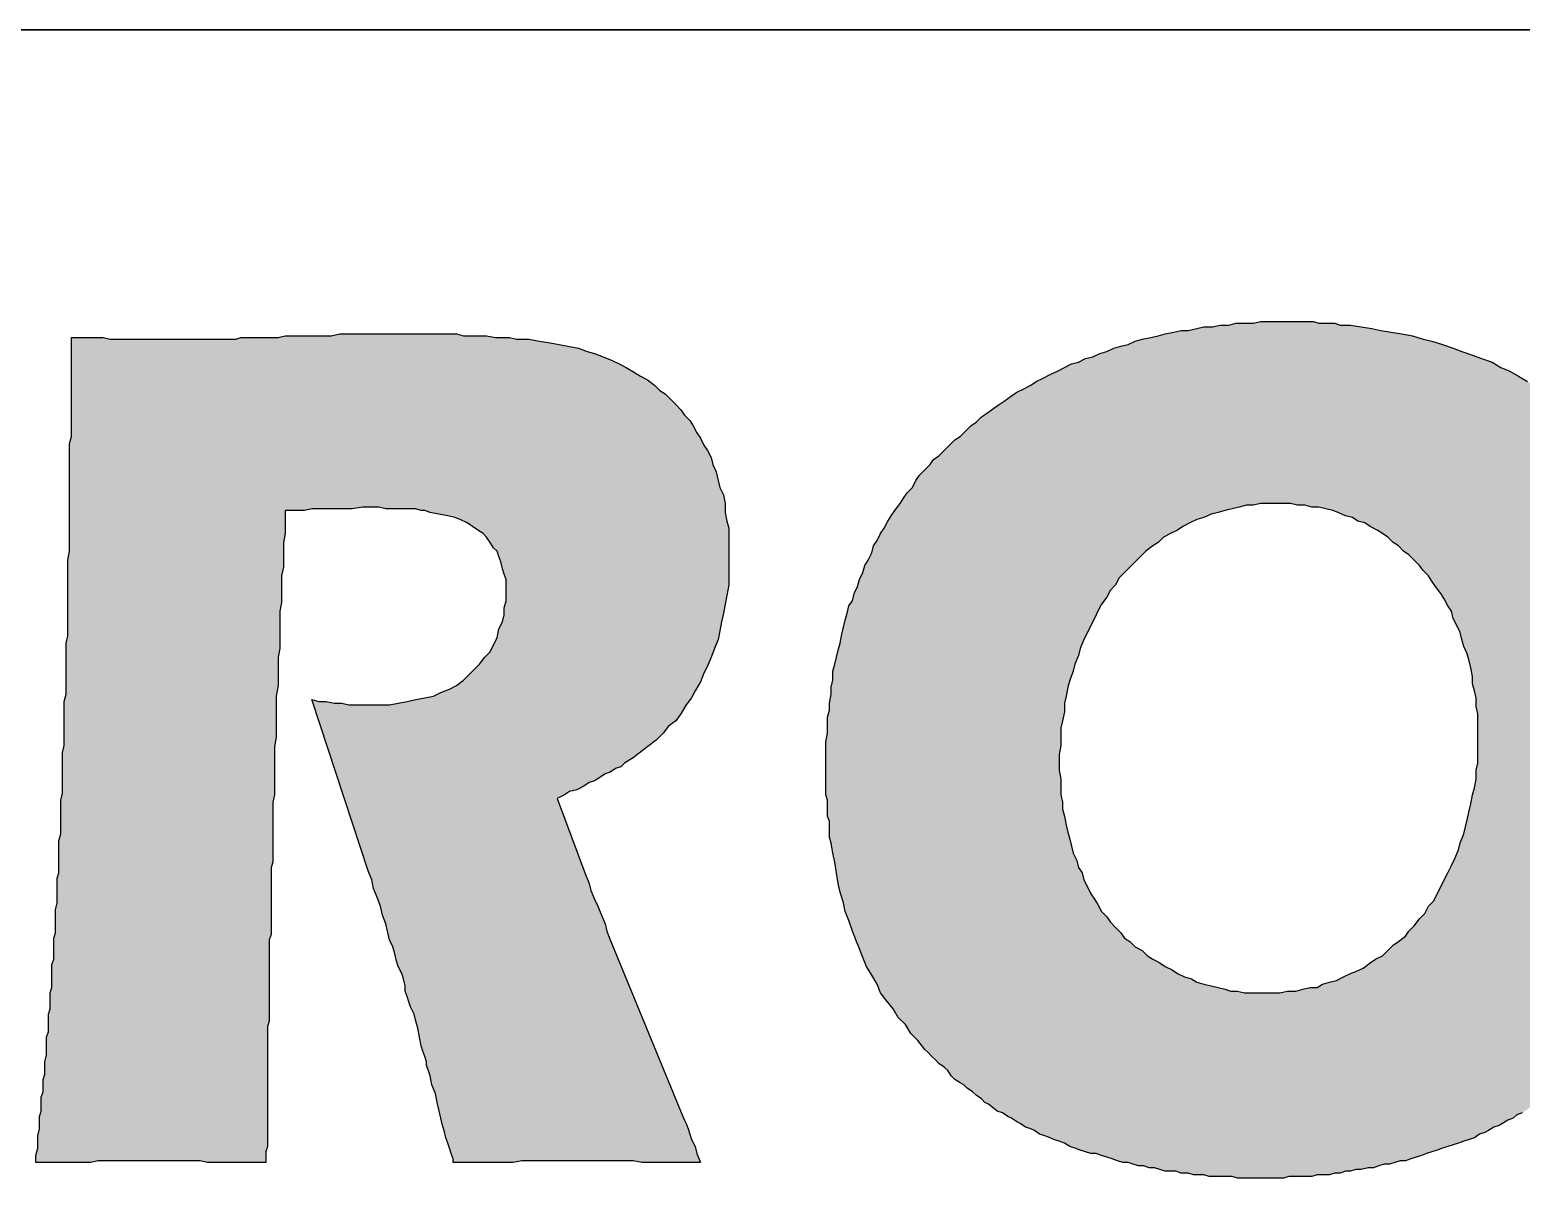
# Model space of a CAD drawing. Extents: x 0 to 17, y 0 to 11.
# Drawn here: x 12.6828 to 13.1196, y 1.496 to 1.8386 of the extents above; entities that cross this region are included whole.
import ezdxf

# ---------------------------------------------------------------- set-up
doc = ezdxf.new("R2010")
doc.units = 0
doc.header["$LTSCALE"] = 10
doc.header["$MEASUREMENT"] = 0
for name, color, linetype in [('BDR-18', 1, 'Continuous'), ('BDR-25', 4, 'Continuous'), ('BDR-50', 5, 'Continuous')]:
    doc.layers.add(name, color=color, linetype=linetype)

msp = doc.modelspace()

# ---------------------------------------------------------------- hatches: boundary and pattern name
at = {"layer": 'BDR-18', "linetype": 'ByBlock'}
h = msp.add_hatch(color=256, dxfattribs=at)
h.dxf.hatch_style = 1
h.paths.add_polyline_path([(13.04794, 1.69981), (13.04587, 1.69981), (13.04328, 1.69981), (13.04121, 1.69929), (13.03914, 1.69929), (13.03707, 1.69878), (13.035, 1.69826), (13.03293, 1.69774), (13.03086, 1.69722), (13.02879, 1.6967), (13.02672, 1.69567), (13.02465, 1.69515), (13.02258, 1.69412), (13.02051, 1.69308), (13.01896, 1.69205), (13.01689, 1.69101), (13.01482, 1.68998), (13.01327, 1.68842), (13.01172, 1.68739), (13.00965, 1.68584), (13.00809, 1.68428), (13.00654, 1.68273), (13.00499, 1.68118), (13.00344, 1.67963), (13.00188, 1.67807), (13.00085, 1.676), (12.9993, 1.67445), (12.99826, 1.67238), (12.99671, 1.67031), (12.99567, 1.66824), (12.99464, 1.66617), (12.9936, 1.6641), (12.99257, 1.66203), (12.99153, 1.65996), (12.9905, 1.65737), (12.98998, 1.6553), (12.98894, 1.65272), (12.98843, 1.65065), (12.98739, 1.64806), (12.98687, 1.64599), (12.98636, 1.6434), (12.98584, 1.64133), (12.98584, 1.63874), (12.98532, 1.63616), (12.9848, 1.63409), (12.9848, 1.6315), (12.9848, 1.62891), (12.98429, 1.62632), (12.98429, 1.62373), (12.98429, 1.62166), (12.9848, 1.61908), (12.9848, 1.61701), (12.9848, 1.61442), (12.98532, 1.61235), (12.98532, 1.61028), (12.98584, 1.60821), (12.98636, 1.60562), (12.98687, 1.60355), (12.98739, 1.60148), (12.98791, 1.59941), (12.98843, 1.59734), (12.98946, 1.59527), (12.98998, 1.5932), (12.99101, 1.59165), (12.99153, 1.58958), (12.99257, 1.58751), (12.9936, 1.58544), (12.99464, 1.58389), (12.99567, 1.58233), (12.99671, 1.58026), (12.99826, 1.57871), (12.9993, 1.57716), (13.00085, 1.57561), (13.0024, 1.57405), (13.00344, 1.5725), (13.00499, 1.57147), (13.00654, 1.56991), (13.00861, 1.56888), (13.01016, 1.56733), (13.01172, 1.56629), (13.01379, 1.56526), (13.01534, 1.56422), (13.01741, 1.56319), (13.01896, 1.56215), (13.02103, 1.56112), (13.0231, 1.5606), (13.02465, 1.55956), (13.02672, 1.55905), (13.02879, 1.55853), (13.03086, 1.55801), (13.03293, 1.55749), (13.03449, 1.55698), (13.03656, 1.55698), (13.03863, 1.55646), (13.0407, 1.55646), (13.04277, 1.55646), (13.04484, 1.55646), (13.04691, 1.55646), (13.04898, 1.55646), (13.05105, 1.55698), (13.05363, 1.55698), (13.0557, 1.55749), (13.05777, 1.55801), (13.05984, 1.55801), (13.0614, 1.55905), (13.06347, 1.55956), (13.06554, 1.56008), (13.06761, 1.56112), (13.06968, 1.56215), (13.07123, 1.56267), (13.0733, 1.5637), (13.07537, 1.56526), (13.07692, 1.56629), (13.07899, 1.56733), (13.08055, 1.56888), (13.0821, 1.57043), (13.08365, 1.57147), (13.08572, 1.57302), (13.08676, 1.57457), (13.08831, 1.57612), (13.08986, 1.57819), (13.09141, 1.57975), (13.09245, 1.58182), (13.094, 1.58337), (13.09504, 1.58544), (13.09607, 1.58751), (13.09711, 1.58958), (13.09814, 1.59165), (13.09918, 1.59372), (13.10021, 1.59579), (13.10125, 1.59838), (13.10176, 1.60045), (13.1028, 1.60303), (13.10332, 1.6051), (13.10383, 1.60717), (13.10435, 1.60976), (13.10487, 1.61183), (13.10539, 1.61442), (13.1059, 1.61649), (13.10642, 1.61908), (13.10642, 1.62166), (13.10694, 1.62373), (13.10694, 1.62632), (13.10694, 1.62839), (13.10694, 1.63098), (13.10694, 1.63357), (13.10694, 1.63564), (13.10694, 1.63823), (13.10642, 1.6403), (13.10642, 1.64288), (13.1059, 1.64495), (13.10539, 1.64702), (13.10539, 1.64909), (13.10487, 1.65168), (13.10435, 1.65375), (13.10383, 1.65582), (13.1028, 1.65789), (13.10228, 1.65996), (13.10176, 1.66203), (13.10073, 1.6641), (13.09969, 1.66617), (13.09918, 1.66824), (13.09814, 1.66979), (13.09711, 1.67186), (13.09607, 1.67342), (13.09452, 1.67549), (13.09348, 1.67704), (13.09245, 1.67859), (13.0909, 1.68014), (13.08986, 1.6817), (13.08831, 1.68325), (13.08676, 1.6848), (13.0852, 1.68584), (13.08365, 1.68739), (13.0821, 1.68842), (13.08055, 1.68998), (13.07899, 1.69101), (13.07744, 1.69205), (13.07537, 1.69308), (13.07382, 1.69412), (13.07175, 1.69463), (13.0702, 1.69567), (13.06813, 1.69619), (13.06606, 1.69722), (13.0645, 1.69774), (13.06243, 1.69826), (13.06036, 1.69878), (13.05829, 1.69878), (13.05622, 1.69929), (13.05415, 1.69929), (13.05208, 1.69981), (13.05001, 1.69981)], flags=16)
h.paths.add_polyline_path([(13.05105, 1.75311), (13.0526, 1.75311), (13.05415, 1.75311), (13.0557, 1.75311), (13.05726, 1.75311), (13.05881, 1.75311), (13.06036, 1.7526), (13.06191, 1.7526), (13.06347, 1.7526), (13.06502, 1.7526), (13.06657, 1.75208), (13.06813, 1.75208), (13.06968, 1.75208), (13.07278, 1.75156), (13.07589, 1.75104), (13.07848, 1.75053), (13.08158, 1.75001), (13.08469, 1.74949), (13.08779, 1.74897), (13.0909, 1.74794), (13.09348, 1.74742), (13.09659, 1.74639), (13.09969, 1.74535), (13.10228, 1.74432), (13.10539, 1.74328), (13.10797, 1.74225), (13.11108, 1.74121), (13.11367, 1.73966), (13.11625, 1.73862), (13.11884, 1.73707), (13.12143, 1.73552), (13.12402, 1.73397), (13.1266, 1.73241), (13.12919, 1.73086), (13.13126, 1.72879), (13.13385, 1.72724), (13.13592, 1.72517), (13.13851, 1.7231), (13.14058, 1.72103), (13.14265, 1.71896), (13.14472, 1.71689), (13.14679, 1.71482), (13.14886, 1.71223), (13.15041, 1.71016), (13.15248, 1.70809), (13.15403, 1.7055), (13.1561, 1.70292), (13.15766, 1.70085), (13.15921, 1.69826), (13.16024, 1.69567), (13.1618, 1.69308), (13.16335, 1.69049), (13.16438, 1.68791), (13.16542, 1.68532), (13.16697, 1.68273), (13.16801, 1.67963), (13.16904, 1.67704), (13.16956, 1.67445), (13.17059, 1.67135), (13.17163, 1.66824), (13.17163, 1.66669), (13.17215, 1.66514), (13.17266, 1.66358), (13.17266, 1.66255), (13.17318, 1.661), (13.17318, 1.65944), (13.1737, 1.65737), (13.1737, 1.65582), (13.17422, 1.65427), (13.17422, 1.65272), (13.17422, 1.65116), (13.17473, 1.64961), (13.17473, 1.64806), (13.17473, 1.64651), (13.17525, 1.64444), (13.17525, 1.64288), (13.17525, 1.64133), (13.17525, 1.63926), (13.17525, 1.63771), (13.17525, 1.63616), (13.17525, 1.63409), (13.17525, 1.63253), (13.17525, 1.63046), (13.17525, 1.62891), (13.17525, 1.62684), (13.17525, 1.62529), (13.17525, 1.62322), (13.17525, 1.62166), (13.17525, 1.61959), (13.17473, 1.61804), (13.17473, 1.61597), (13.17473, 1.61442), (13.17422, 1.61287), (13.17422, 1.6108), (13.1737, 1.60924), (13.1737, 1.60717), (13.17318, 1.60562), (13.17318, 1.60407), (13.17266, 1.60252), (13.17266, 1.60045), (13.17215, 1.59889), (13.17163, 1.59734), (13.17111, 1.59579), (13.17111, 1.59372), (13.17059, 1.59217), (13.17008, 1.59061), (13.16956, 1.58906), (13.16904, 1.58751), (13.16852, 1.58596), (13.16801, 1.5844), (13.16749, 1.58285), (13.16697, 1.58078), (13.16645, 1.57923), (13.16594, 1.57768), (13.16542, 1.57612), (13.1649, 1.57457), (13.16387, 1.57354), (13.16335, 1.57198), (13.16283, 1.57043), (13.1618, 1.56888), (13.16128, 1.56733), (13.16076, 1.56577), (13.15973, 1.56474), (13.15921, 1.56319), (13.15817, 1.56163), (13.15766, 1.56008), (13.15662, 1.55905), (13.1561, 1.55749), (13.15507, 1.55646), (13.15403, 1.55491), (13.15352, 1.55335), (13.15248, 1.55232), (13.15145, 1.55077), (13.15041, 1.54973), (13.14989, 1.54869), (13.14886, 1.54714), (13.14782, 1.54611), (13.14679, 1.54507), (13.14575, 1.54352), (13.14472, 1.54248), (13.14368, 1.54145), (13.14265, 1.5399), (13.14161, 1.53886), (13.14058, 1.53783), (13.13954, 1.53679), (13.13851, 1.53576), (13.13695, 1.53472), (13.13592, 1.53369), (13.13488, 1.53265), (13.13385, 1.53162), (13.1323, 1.53058), (13.13126, 1.52955), (13.13023, 1.52851), (13.12867, 1.52748), (13.12764, 1.52644), (13.1266, 1.52592), (13.12505, 1.52489), (13.12402, 1.52385), (13.12246, 1.52334), (13.12143, 1.5223), (13.11988, 1.52127), (13.11832, 1.52075), (13.11729, 1.51971), (13.11574, 1.5192), (13.11418, 1.51816), (13.11315, 1.51764), (13.1116, 1.51713), (13.11004, 1.51609), (13.10901, 1.51557), (13.10746, 1.51506), (13.1059, 1.51402), (13.10435, 1.5135), (13.1028, 1.51299), (13.10125, 1.51247), (13.09969, 1.51195), (13.09814, 1.51143), (13.09659, 1.51092), (13.09504, 1.5104), (13.09348, 1.50988), (13.09193, 1.50936), (13.09038, 1.50885), (13.08883, 1.50833), (13.08727, 1.50781), (13.08572, 1.50729), (13.08417, 1.50729), (13.08262, 1.50678), (13.08106, 1.50626), (13.07951, 1.50626), (13.07796, 1.50574), (13.07641, 1.50522), (13.07485, 1.50522), (13.07278, 1.50471), (13.07123, 1.50471), (13.06968, 1.50419), (13.06813, 1.50419), (13.06657, 1.50367), (13.06502, 1.50367), (13.06347, 1.50315), (13.0614, 1.50315), (13.05984, 1.50315), (13.05829, 1.50264), (13.05674, 1.50264), (13.05519, 1.50264), (13.05312, 1.50264), (13.05156, 1.50264), (13.05001, 1.50212), (13.04846, 1.50212), (13.04639, 1.50212), (13.04484, 1.50212), (13.04328, 1.50212), (13.04173, 1.50212), (13.03966, 1.50212), (13.03811, 1.50212), (13.03656, 1.50212), (13.035, 1.50264), (13.03345, 1.50264), (13.03138, 1.50264), (13.02983, 1.50264), (13.02828, 1.50264), (13.02672, 1.50315), (13.02517, 1.50315), (13.02362, 1.50315), (13.02207, 1.50367), (13.02, 1.50367), (13.01844, 1.50419), (13.01689, 1.50419), (13.01534, 1.50419), (13.01379, 1.50471), (13.01223, 1.50522), (13.01068, 1.50522), (13.00913, 1.50574), (13.00758, 1.50574), (13.00602, 1.50626), (13.00447, 1.50678), (13.00292, 1.50678), (13.00137, 1.50729), (12.99981, 1.50781), (12.99826, 1.50833), (12.99671, 1.50885), (12.99516, 1.50936), (12.9936, 1.50936), (12.99205, 1.50988), (12.9905, 1.5104), (12.98894, 1.51092), (12.98739, 1.51143), (12.98584, 1.51247), (12.98429, 1.51299), (12.98273, 1.5135), (12.9817, 1.51402), (12.98015, 1.51454), (12.97859, 1.51506), (12.97704, 1.51609), (12.97601, 1.51661), (12.97445, 1.51713), (12.9729, 1.51816), (12.97187, 1.51868), (12.97031, 1.51971), (12.96928, 1.52023), (12.96773, 1.52127), (12.96617, 1.52178), (12.96359, 1.52385), (12.96255, 1.52437), (12.96152, 1.52541), (12.95996, 1.52644), (12.95893, 1.52748), (12.95738, 1.52851), (12.95634, 1.52955), (12.95531, 1.53006), (12.95375, 1.5311), (12.95272, 1.53213), (12.95168, 1.53369), (12.95065, 1.53472), (12.9491, 1.53576), (12.94806, 1.53679), (12.94703, 1.53783), (12.94599, 1.53886), (12.94496, 1.5399), (12.94289, 1.54248), (12.94082, 1.54455), (12.93926, 1.54714), (12.93719, 1.54921), (12.93564, 1.5518), (12.93357, 1.55439), (12.93202, 1.55646), (12.93098, 1.55905), (12.92943, 1.56163), (12.92788, 1.56422), (12.92684, 1.56681), (12.92581, 1.5694), (12.92477, 1.57198), (12.92374, 1.57457), (12.9227, 1.57768), (12.92167, 1.58026), (12.92115, 1.58285), (12.92012, 1.58596), (12.9196, 1.58854), (12.91908, 1.59165), (12.91856, 1.59475), (12.91805, 1.59734), (12.91753, 1.60045), (12.91701, 1.602), (12.91701, 1.60355), (12.91701, 1.6051), (12.91701, 1.60666), (12.91649, 1.60821), (12.91649, 1.60976), (12.91649, 1.61131), (12.91649, 1.61287), (12.91597, 1.61442), (12.91597, 1.61649), (12.91597, 1.61804), (12.91597, 1.61959), (12.91597, 1.62115), (12.91597, 1.6227), (12.91597, 1.62529), (12.91597, 1.62736), (12.91597, 1.62995), (12.91649, 1.63253), (12.91649, 1.6346), (12.91649, 1.63719), (12.91701, 1.63926), (12.91701, 1.64133), (12.91753, 1.64392), (12.91753, 1.64599), (12.91805, 1.64806), (12.91805, 1.65065), (12.91856, 1.65272), (12.91908, 1.65479), (12.9196, 1.65686), (12.92012, 1.65893), (12.92063, 1.66151), (12.92115, 1.66358), (12.92167, 1.66565), (12.92219, 1.66772), (12.9227, 1.66979), (12.92374, 1.67135), (12.92426, 1.67342), (12.92529, 1.67549), (12.92581, 1.67756), (12.92684, 1.67963), (12.92736, 1.6817), (12.9284, 1.68325), (12.92943, 1.68532), (12.92995, 1.68739), (12.93098, 1.68894), (12.93202, 1.69101), (12.93305, 1.69256), (12.93409, 1.69463), (12.93512, 1.69619), (12.93616, 1.69774), (12.93771, 1.69981), (12.93875, 1.70136), (12.93978, 1.70292), (12.94133, 1.70447), (12.94237, 1.70654), (12.9434, 1.70809), (12.94496, 1.70964), (12.94651, 1.7112), (12.94754, 1.71275), (12.9491, 1.71378), (12.95065, 1.71534), (12.9522, 1.71689), (12.95375, 1.71844), (12.95531, 1.71948), (12.95686, 1.72103), (12.95841, 1.72258), (12.95996, 1.72362), (12.96152, 1.72517), (12.96307, 1.7262), (12.96514, 1.72776), (12.96669, 1.72879), (12.96824, 1.72983), (12.97031, 1.73138), (12.97187, 1.73241), (12.97394, 1.73345), (12.97601, 1.73448), (12.97756, 1.73552), (12.97963, 1.73655), (12.9817, 1.73759), (12.98377, 1.73862), (12.98584, 1.73966), (12.98791, 1.74069), (12.98998, 1.74121), (12.99205, 1.74225), (12.99412, 1.74276), (12.99619, 1.7438), (12.99826, 1.74432), (13.00033, 1.74535), (13.0024, 1.74587), (13.00447, 1.74639), (13.00654, 1.74742), (13.00861, 1.74794), (13.0112, 1.74846), (13.01327, 1.74897), (13.01534, 1.74949), (13.01793, 1.75001), (13.02, 1.75053), (13.02207, 1.75053), (13.02465, 1.75104), (13.02672, 1.75156), (13.02931, 1.75156), (13.03138, 1.75208), (13.03397, 1.75208), (13.03604, 1.7526), (13.03863, 1.7526), (13.04121, 1.7526), (13.04328, 1.75311), (13.04587, 1.75311), (13.04846, 1.75311)])
h = msp.add_hatch(color=256, dxfattribs=at)
h.dxf.hatch_style = 1
h.paths.add_polyline_path([(12.68464, 1.50678), (12.68464, 1.50885), (12.68516, 1.51092), (12.68516, 1.51247), (12.68516, 1.51454), (12.68568, 1.51661), (12.68568, 1.51816), (12.68568, 1.52023), (12.6862, 1.52178), (12.6862, 1.52385), (12.6862, 1.52592), (12.68671, 1.52748), (12.68671, 1.52955), (12.68671, 1.5311), (12.68723, 1.53265), (12.68723, 1.53472), (12.68723, 1.53627), (12.68775, 1.53834), (12.68775, 1.5399), (12.68775, 1.54145), (12.68775, 1.54352), (12.68827, 1.54507), (12.68827, 1.54662), (12.68827, 1.54818), (12.68827, 1.55025), (12.68878, 1.5518), (12.68878, 1.55335), (12.68878, 1.55491), (12.68878, 1.55646), (12.6893, 1.55801), (12.6893, 1.55956), (12.6893, 1.56112), (12.6893, 1.56267), (12.6893, 1.56474), (12.68982, 1.56629), (12.68982, 1.56784), (12.68982, 1.5694), (12.68982, 1.57095), (12.68982, 1.5725), (12.69034, 1.57405), (12.69034, 1.57612), (12.69034, 1.57768), (12.69034, 1.57923), (12.69034, 1.58078), (12.69085, 1.58285), (12.69085, 1.5844), (12.69085, 1.58647), (12.69085, 1.58803), (12.69085, 1.5901), (12.69137, 1.59165), (12.69137, 1.59372), (12.69137, 1.59527), (12.69137, 1.59734), (12.69137, 1.59889), (12.69137, 1.60096), (12.69189, 1.60303), (12.69189, 1.6051), (12.69189, 1.60666), (12.69189, 1.60873), (12.69189, 1.6108), (12.69189, 1.61287), (12.69241, 1.61494), (12.69241, 1.61701), (12.69241, 1.61856), (12.69241, 1.62063), (12.69241, 1.6227), (12.69241, 1.62477), (12.69241, 1.62684), (12.69292, 1.62891), (12.69292, 1.63098), (12.69292, 1.63305), (12.69292, 1.63564), (12.69292, 1.63771), (12.69292, 1.63978), (12.69292, 1.64185), (12.69344, 1.64392), (12.69344, 1.64599), (12.69344, 1.64806), (12.69344, 1.65013), (12.69344, 1.65272), (12.69344, 1.65479), (12.69344, 1.65686), (12.69344, 1.65893), (12.69396, 1.661), (12.69396, 1.66358), (12.69396, 1.66565), (12.69396, 1.66772), (12.69396, 1.66979), (12.69396, 1.67238), (12.69396, 1.67445), (12.69396, 1.67652), (12.69396, 1.67911), (12.69396, 1.68118), (12.69396, 1.68325), (12.69448, 1.68584), (12.69448, 1.68791), (12.69448, 1.69049), (12.69448, 1.69256), (12.69448, 1.69463), (12.69448, 1.69722), (12.69448, 1.69929), (12.69448, 1.70136), (12.69448, 1.70343), (12.69448, 1.7055), (12.69448, 1.70757), (12.69448, 1.70964), (12.69448, 1.71171), (12.69448, 1.71378), (12.69448, 1.71585), (12.69448, 1.71741), (12.695, 1.71948), (12.695, 1.72155), (12.695, 1.7231), (12.695, 1.72517), (12.695, 1.72672), (12.695, 1.72827), (12.695, 1.73034), (12.695, 1.7319), (12.695, 1.73345), (12.695, 1.735), (12.695, 1.73655), (12.695, 1.73811), (12.695, 1.73966), (12.695, 1.74121), (12.695, 1.74276), (12.695, 1.74587), (12.695, 1.74846), (12.69758, 1.74846), (12.69965, 1.74846), (12.70224, 1.74846), (12.70431, 1.74846), (12.70638, 1.74794), (12.70897, 1.74794), (12.71104, 1.74794), (12.71311, 1.74794), (12.71466, 1.74794), (12.71673, 1.74794), (12.7188, 1.74794), (12.72035, 1.74794), (12.72191, 1.74794), (12.72398, 1.74794), (12.72553, 1.74794), (12.72708, 1.74794), (12.72863, 1.74794), (12.73019, 1.74794), (12.73174, 1.74794), (12.73381, 1.74794), (12.73536, 1.74794), (12.73743, 1.74794), (12.73898, 1.74794), (12.74105, 1.74794), (12.74312, 1.74794), (12.74468, 1.74846), (12.74675, 1.74846), (12.74882, 1.74846), (12.7514, 1.74846), (12.75347, 1.74846), (12.75554, 1.74846), (12.75761, 1.74897), (12.7602, 1.74897), (12.76227, 1.74897), (12.76434, 1.74897), (12.76693, 1.74897), (12.769, 1.74897), (12.77107, 1.74897), (12.77366, 1.74949), (12.77573, 1.74949), (12.7778, 1.74949), (12.78039, 1.74949), (12.78246, 1.74949), (12.78453, 1.74949), (12.7866, 1.74949), (12.78867, 1.74949), (12.79125, 1.74949), (12.79332, 1.74949), (12.79591, 1.74949), (12.79798, 1.74949), (12.80057, 1.74949), (12.80316, 1.74949), (12.80523, 1.74949), (12.80781, 1.74949), (12.80988, 1.74897), (12.81247, 1.74897), (12.81454, 1.74897), (12.81661, 1.74897), (12.8192, 1.74846), (12.82127, 1.74846), (12.82334, 1.74846), (12.82541, 1.74794), (12.82748, 1.74794), (12.82903, 1.74794), (12.83214, 1.74742), (12.83524, 1.7469), (12.83783, 1.74639), (12.84042, 1.74587), (12.84352, 1.74535), (12.84611, 1.74432), (12.84818, 1.7438), (12.85077, 1.74276), (12.85336, 1.74173), (12.85543, 1.74069), (12.8575, 1.73966), (12.86008, 1.73811), (12.86164, 1.73707), (12.86371, 1.73604), (12.86578, 1.73448), (12.86733, 1.73293), (12.86888, 1.7319), (12.87043, 1.73034), (12.87199, 1.72879), (12.87354, 1.72724), (12.87457, 1.72569), (12.87613, 1.72413), (12.87716, 1.72258), (12.8782, 1.72051), (12.87923, 1.71896), (12.88027, 1.71689), (12.8813, 1.71534), (12.88234, 1.71327), (12.88285, 1.7112), (12.88389, 1.70913), (12.88441, 1.70654), (12.88492, 1.70447), (12.88596, 1.7024), (12.88648, 1.69981), (12.88648, 1.69722), (12.88699, 1.69463), (12.88751, 1.69256), (12.88751, 1.68998), (12.88751, 1.68739), (12.88751, 1.6848), (12.88751, 1.6817), (12.88751, 1.67859), (12.88751, 1.676), (12.88699, 1.6729), (12.88648, 1.67031), (12.88596, 1.66772), (12.88544, 1.66514), (12.88492, 1.66255), (12.88441, 1.65996), (12.88337, 1.65737), (12.88234, 1.65479), (12.8813, 1.6522), (12.88027, 1.65013), (12.87923, 1.64754), (12.87768, 1.64495), (12.87664, 1.64288), (12.87509, 1.64081), (12.87354, 1.63823), (12.87199, 1.63616), (12.86992, 1.6346), (12.86836, 1.63253), (12.86629, 1.63046), (12.86422, 1.62891), (12.86215, 1.62736), (12.85957, 1.62529), (12.85853, 1.62477), (12.85698, 1.62373), (12.85594, 1.6227), (12.85439, 1.62218), (12.85284, 1.62115), (12.85129, 1.62063), (12.84973, 1.61959), (12.84818, 1.61856), (12.84663, 1.61804), (12.84508, 1.61701), (12.843, 1.61597), (12.84093, 1.61545), (12.83938, 1.61442), (12.83731, 1.61338), (12.84559, 1.59113), (12.84663, 1.58854), (12.84715, 1.58647), (12.84818, 1.58389), (12.84922, 1.58182), (12.85025, 1.57923), (12.85129, 1.57664), (12.8518, 1.57457), (12.85284, 1.57198), (12.87406, 1.52023), (12.87457, 1.5192), (12.87509, 1.51816), (12.87561, 1.51661), (12.87613, 1.51506), (12.87664, 1.5135), (12.87768, 1.51143), (12.8782, 1.50936), (12.87923, 1.50678), (12.87768, 1.50678), (12.87613, 1.50678), (12.87457, 1.50678), (12.87302, 1.50678), (12.86992, 1.50678), (12.86733, 1.50678), (12.86474, 1.50678), (12.86215, 1.50678), (12.85957, 1.50729), (12.8575, 1.50729), (12.85543, 1.50729), (12.85336, 1.50729), (12.85129, 1.50729), (12.84973, 1.50729), (12.84818, 1.50729), (12.84663, 1.50729), (12.84404, 1.50729), (12.84249, 1.50729), (12.84093, 1.50729), (12.83938, 1.50729), (12.83783, 1.50729), (12.83576, 1.50729), (12.83369, 1.50729), (12.83162, 1.50729), (12.82903, 1.50729), (12.82696, 1.50729), (12.82437, 1.50678), (12.82179, 1.50678), (12.81868, 1.50678), (12.81609, 1.50678), (12.81299, 1.50678), (12.81144, 1.50678), (12.80988, 1.50678), (12.80833, 1.50678), (12.80678, 1.50678), (12.80678, 1.50781), (12.80626, 1.50936), (12.80574, 1.51092), (12.80523, 1.51247), (12.80471, 1.51402), (12.80419, 1.51609), (12.80367, 1.51764), (12.80316, 1.51971), (12.80264, 1.5223), (12.80212, 1.52437), (12.8016, 1.52696), (12.80057, 1.52955), (12.80005, 1.53213), (12.79902, 1.53524), (12.79902, 1.53627), (12.7985, 1.53783), (12.79798, 1.53938), (12.79746, 1.54093), (12.79695, 1.54352), (12.79643, 1.54611), (12.79591, 1.54818), (12.79539, 1.55025), (12.79436, 1.55232), (12.79384, 1.55387), (12.79332, 1.55542), (12.79281, 1.55698), (12.79281, 1.55853), (12.79229, 1.5606), (12.79177, 1.56215), (12.79074, 1.56422), (12.79022, 1.56577), (12.7897, 1.56784), (12.78918, 1.56991), (12.78815, 1.57198), (12.78763, 1.57457), (12.78711, 1.57664), (12.78608, 1.57923), (12.78556, 1.58182), (12.78453, 1.5844), (12.78349, 1.58699), (12.78297, 1.58958), (12.78194, 1.59217), (12.76538, 1.64237), (12.76745, 1.64185), (12.76952, 1.64185), (12.77211, 1.64133), (12.77418, 1.64133), (12.77625, 1.64081), (12.77832, 1.64081), (12.78039, 1.64081), (12.78246, 1.64081), (12.78504, 1.64081), (12.78815, 1.64081), (12.79074, 1.64133), (12.79332, 1.64185), (12.79591, 1.64237), (12.7985, 1.64288), (12.80109, 1.6434), (12.80316, 1.64444), (12.80574, 1.64547), (12.80781, 1.64651), (12.80988, 1.64806), (12.81144, 1.64961), (12.81299, 1.65116), (12.81454, 1.65272), (12.81609, 1.65479), (12.81765, 1.65634), (12.81868, 1.65841), (12.81972, 1.66048), (12.82023, 1.66307), (12.82127, 1.66514), (12.82179, 1.66721), (12.82179, 1.66928), (12.8223, 1.67135), (12.8223, 1.67393), (12.8223, 1.67549), (12.8223, 1.67756), (12.82179, 1.67911), (12.82127, 1.68066), (12.82075, 1.68273), (12.82023, 1.68428), (12.81972, 1.68584), (12.81868, 1.68687), (12.81765, 1.68842), (12.81661, 1.68998), (12.81558, 1.69101), (12.81402, 1.69205), (12.81247, 1.69308), (12.81092, 1.69412), (12.80885, 1.69515), (12.8073, 1.69567), (12.80523, 1.69619), (12.80264, 1.6967), (12.80005, 1.69722), (12.7985, 1.69774), (12.79746, 1.69774), (12.79591, 1.69826), (12.79436, 1.69826), (12.79229, 1.69826), (12.79074, 1.69826), (12.78867, 1.69826), (12.78711, 1.69826), (12.78504, 1.69878), (12.78297, 1.69878), (12.78039, 1.69878), (12.77728, 1.69826), (12.77469, 1.69826), (12.77159, 1.69826), (12.77004, 1.69826), (12.76848, 1.69826), (12.76693, 1.69826), (12.76538, 1.69826), (12.76331, 1.69774), (12.76175, 1.69774), (12.75968, 1.69774), (12.75761, 1.69774), (12.75761, 1.69567), (12.75761, 1.69308), (12.75761, 1.69101), (12.7571, 1.68842), (12.7571, 1.68584), (12.7571, 1.68377), (12.7571, 1.68118), (12.75658, 1.67859), (12.75658, 1.676), (12.75658, 1.67342), (12.75658, 1.67083), (12.75606, 1.66824), (12.75606, 1.66565), (12.75606, 1.66307), (12.75606, 1.66048), (12.75606, 1.65737), (12.75554, 1.65479), (12.75554, 1.6522), (12.75554, 1.64909), (12.75554, 1.64651), (12.75503, 1.6434), (12.75503, 1.6403), (12.75503, 1.63719), (12.75503, 1.6346), (12.75503, 1.6315), (12.75451, 1.62839), (12.75451, 1.62684), (12.75451, 1.62529), (12.75451, 1.62373), (12.75451, 1.62218), (12.75451, 1.62063), (12.75451, 1.61908), (12.75451, 1.61752), (12.75451, 1.61597), (12.75451, 1.61442), (12.75399, 1.61235), (12.75399, 1.6108), (12.75399, 1.60924), (12.75399, 1.60769), (12.75399, 1.60614), (12.75399, 1.60459), (12.75399, 1.60303), (12.75399, 1.60096), (12.75399, 1.59941), (12.75399, 1.59786), (12.75399, 1.59631), (12.75399, 1.59475), (12.75347, 1.5932), (12.75347, 1.59165), (12.75347, 1.58958), (12.75347, 1.58803), (12.75347, 1.58647), (12.75347, 1.58492), (12.75347, 1.58337), (12.75347, 1.58182), (12.75347, 1.58026), (12.75347, 1.57871), (12.75347, 1.57664), (12.75347, 1.57509), (12.75347, 1.57354), (12.75296, 1.57198), (12.75296, 1.57043), (12.75296, 1.56888), (12.75296, 1.56733), (12.75296, 1.56577), (12.75296, 1.56422), (12.75296, 1.56215), (12.75296, 1.5606), (12.75296, 1.55905), (12.75296, 1.55749), (12.75296, 1.55594), (12.75296, 1.55439), (12.75296, 1.55284), (12.75296, 1.55128), (12.75296, 1.54973), (12.75296, 1.54818), (12.75244, 1.54662), (12.75244, 1.54455), (12.75244, 1.543), (12.75244, 1.54145), (12.75244, 1.5399), (12.75244, 1.53834), (12.75244, 1.53679), (12.75244, 1.53524), (12.75244, 1.53369), (12.75244, 1.53213), (12.75244, 1.53058), (12.75244, 1.52903), (12.75244, 1.52748), (12.75244, 1.52592), (12.75244, 1.52437), (12.75244, 1.52282), (12.75244, 1.52075), (12.75244, 1.5192), (12.75244, 1.51764), (12.75244, 1.51609), (12.75244, 1.51454), (12.75244, 1.51299), (12.75244, 1.51143), (12.75192, 1.50988), (12.75192, 1.50833), (12.75192, 1.50678), (12.75037, 1.50678), (12.74882, 1.50678), (12.74726, 1.50678), (12.74571, 1.50678), (12.74312, 1.50678), (12.74002, 1.50678), (12.73743, 1.50678), (12.73484, 1.50678), (12.73277, 1.50729), (12.73019, 1.50729), (12.72812, 1.50729), (12.72656, 1.50729), (12.72449, 1.50729), (12.72294, 1.50729), (12.72139, 1.50729), (12.71984, 1.50729), (12.71777, 1.50729), (12.71518, 1.50729), (12.71363, 1.50729), (12.71207, 1.50729), (12.71052, 1.50729), (12.70897, 1.50729), (12.7069, 1.50729), (12.70483, 1.50729), (12.70276, 1.50729), (12.70069, 1.50678), (12.6981, 1.50678), (12.69551, 1.50678), (12.69292, 1.50678), (12.69034, 1.50678), (12.68775, 1.50678)])

# ---------------------------------------------------------------- linework, layer by layer
msp.add_lwpolyline([(13.11988, 1.52127), (13.11832, 1.52075), (13.11729, 1.51971), (13.11574, 1.5192), (13.11418, 1.51816), (13.11315, 1.51764), (13.1116, 1.51713), (13.11004, 1.51609), (13.10901, 1.51557), (13.10746, 1.51506), (13.1059, 1.51402), (13.10435, 1.5135), (13.1028, 1.51299), (13.10125, 1.51247), (13.09969, 1.51195), (13.09814, 1.51143), (13.09659, 1.51092), (13.09504, 1.5104), (13.09348, 1.50988), (13.09193, 1.50936), (13.09038, 1.50885), (13.08883, 1.50833), (13.08727, 1.50781), (13.08572, 1.50729), (13.08417, 1.50729), (13.08262, 1.50678), (13.08106, 1.50626), (13.07951, 1.50626), (13.07796, 1.50574), (13.07641, 1.50522), (13.07485, 1.50522), (13.07278, 1.50471), (13.07123, 1.50471), (13.06968, 1.50419), (13.06813, 1.50419), (13.06657, 1.50367), (13.06502, 1.50367), (13.06347, 1.50315), (13.0614, 1.50315), (13.05984, 1.50315), (13.05829, 1.50264), (13.05674, 1.50264), (13.05519, 1.50264), (13.05312, 1.50264), (13.05156, 1.50264), (13.05001, 1.50212), (13.04846, 1.50212), (13.04639, 1.50212), (13.04484, 1.50212), (13.04328, 1.50212), (13.04173, 1.50212), (13.03966, 1.50212), (13.03811, 1.50212), (13.03656, 1.50212), (13.035, 1.50264), (13.03345, 1.50264), (13.03138, 1.50264), (13.02983, 1.50264), (13.02828, 1.50264), (13.02672, 1.50315), (13.02517, 1.50315), (13.02362, 1.50315), (13.02207, 1.50367), (13.02, 1.50367), (13.01844, 1.50419), (13.01689, 1.50419), (13.01534, 1.50419), (13.01379, 1.50471), (13.01223, 1.50522), (13.01068, 1.50522), (13.00913, 1.50574), (13.00758, 1.50574), (13.00602, 1.50626), (13.00447, 1.50678), (13.00292, 1.50678), (13.00137, 1.50729), (12.99981, 1.50781), (12.99826, 1.50833), (12.99671, 1.50885), (12.99516, 1.50936), (12.9936, 1.50936), (12.99205, 1.50988), (12.9905, 1.5104), (12.98894, 1.51092), (12.98739, 1.51143), (12.98584, 1.51247), (12.98429, 1.51299), (12.98273, 1.5135), (12.9817, 1.51402), (12.98015, 1.51454), (12.97859, 1.51506), (12.97704, 1.51609), (12.97601, 1.51661), (12.97445, 1.51713), (12.9729, 1.51816), (12.97187, 1.51868), (12.97031, 1.51971), (12.96928, 1.52023), (12.96773, 1.52127), (12.96617, 1.52178), (12.96359, 1.52385), (12.96255, 1.52437), (12.96152, 1.52541), (12.95996, 1.52644), (12.95893, 1.52748), (12.95738, 1.52851), (12.95634, 1.52955), (12.95531, 1.53006), (12.95375, 1.5311), (12.95272, 1.53213), (12.95168, 1.53369), (12.95065, 1.53472), (12.9491, 1.53576), (12.94806, 1.53679), (12.94703, 1.53783), (12.94599, 1.53886), (12.94496, 1.5399), (12.94289, 1.54248), (12.94082, 1.54455), (12.93926, 1.54714), (12.93719, 1.54921), (12.93564, 1.5518), (12.93357, 1.55439), (12.93202, 1.55646), (12.93098, 1.55905), (12.92943, 1.56163), (12.92788, 1.56422), (12.92684, 1.56681), (12.92581, 1.5694), (12.92477, 1.57198), (12.92374, 1.57457), (12.9227, 1.57768), (12.92167, 1.58026), (12.92115, 1.58285), (12.92012, 1.58596), (12.9196, 1.58854), (12.91908, 1.59165), (12.91856, 1.59475), (12.91805, 1.59734), (12.91753, 1.60045), (12.91701, 1.602), (12.91701, 1.60355), (12.91701, 1.6051), (12.91701, 1.60666), (12.91649, 1.60821), (12.91649, 1.60976), (12.91649, 1.61131), (12.91649, 1.61287), (12.91597, 1.61442), (12.91597, 1.61649), (12.91597, 1.61804), (12.91597, 1.61959), (12.91597, 1.62115), (12.91597, 1.6227), (12.91597, 1.62529), (12.91597, 1.62736), (12.91597, 1.62995), (12.91649, 1.63253), (12.91649, 1.6346), (12.91649, 1.63719), (12.91701, 1.63926), (12.91701, 1.64133), (12.91753, 1.64392), (12.91753, 1.64599), (12.91805, 1.64806), (12.91805, 1.65065), (12.91856, 1.65272), (12.91908, 1.65479), (12.9196, 1.65686), (12.92012, 1.65893), (12.92063, 1.66151), (12.92115, 1.66358), (12.92167, 1.66565), (12.92219, 1.66772), (12.9227, 1.66979), (12.92374, 1.67135), (12.92426, 1.67342), (12.92529, 1.67549), (12.92581, 1.67756), (12.92684, 1.67963), (12.92736, 1.6817), (12.9284, 1.68325), (12.92943, 1.68532), (12.92995, 1.68739), (12.93098, 1.68894), (12.93202, 1.69101), (12.93305, 1.69256), (12.93409, 1.69463), (12.93512, 1.69619), (12.93616, 1.69774), (12.93771, 1.69981), (12.93875, 1.70136), (12.93978, 1.70292), (12.94133, 1.70447), (12.94237, 1.70654), (12.9434, 1.70809), (12.94496, 1.70964), (12.94651, 1.7112), (12.94754, 1.71275), (12.9491, 1.71378), (12.95065, 1.71534), (12.9522, 1.71689), (12.95375, 1.71844), (12.95531, 1.71948), (12.95686, 1.72103), (12.95841, 1.72258), (12.95996, 1.72362), (12.96152, 1.72517), (12.96307, 1.7262), (12.96514, 1.72776), (12.96669, 1.72879), (12.96824, 1.72983), (12.97031, 1.73138), (12.97187, 1.73241), (12.97394, 1.73345), (12.97601, 1.73448), (12.97756, 1.73552), (12.97963, 1.73655), (12.9817, 1.73759), (12.98377, 1.73862), (12.98584, 1.73966), (12.98791, 1.74069), (12.98998, 1.74121), (12.99205, 1.74225), (12.99412, 1.74276), (12.99619, 1.7438), (12.99826, 1.74432), (13.00033, 1.74535), (13.0024, 1.74587), (13.00447, 1.74639), (13.00654, 1.74742), (13.00861, 1.74794), (13.0112, 1.74846), (13.01327, 1.74897), (13.01534, 1.74949), (13.01793, 1.75001), (13.02, 1.75053), (13.02207, 1.75053), (13.02465, 1.75104), (13.02672, 1.75156), (13.02931, 1.75156), (13.03138, 1.75208), (13.03397, 1.75208), (13.03604, 1.7526), (13.03863, 1.7526), (13.04121, 1.7526), (13.04328, 1.75311), (13.04587, 1.75311), (13.04846, 1.75311), (13.05105, 1.75311), (13.0526, 1.75311), (13.05415, 1.75311), (13.0557, 1.75311), (13.05726, 1.75311), (13.05881, 1.75311), (13.06036, 1.7526), (13.06191, 1.7526), (13.06347, 1.7526), (13.06502, 1.7526), (13.06657, 1.75208), (13.06813, 1.75208), (13.06968, 1.75208), (13.07278, 1.75156), (13.07589, 1.75104), (13.07848, 1.75053), (13.08158, 1.75001), (13.08469, 1.74949), (13.08779, 1.74897), (13.0909, 1.74794), (13.09348, 1.74742), (13.09659, 1.74639), (13.09969, 1.74535), (13.10228, 1.74432), (13.10539, 1.74328), (13.10797, 1.74225), (13.11108, 1.74121), (13.11367, 1.73966), (13.11625, 1.73862), (13.11884, 1.73707), (13.12143, 1.73552)], dxfattribs=at)
for points in [[(12.68464, 1.50678), (12.68464, 1.50885), (12.68516, 1.51092), (12.68516, 1.51247), (12.68516, 1.51454), (12.68568, 1.51661), (12.68568, 1.51816), (12.68568, 1.52023), (12.6862, 1.52178), (12.6862, 1.52385), (12.6862, 1.52592), (12.68671, 1.52748), (12.68671, 1.52955), (12.68671, 1.5311), (12.68723, 1.53265), (12.68723, 1.53472), (12.68723, 1.53627), (12.68775, 1.53834), (12.68775, 1.5399), (12.68775, 1.54145), (12.68775, 1.54352), (12.68827, 1.54507), (12.68827, 1.54662), (12.68827, 1.54818), (12.68827, 1.55025), (12.68878, 1.5518), (12.68878, 1.55335), (12.68878, 1.55491), (12.68878, 1.55646), (12.6893, 1.55801), (12.6893, 1.55956), (12.6893, 1.56112), (12.6893, 1.56267), (12.6893, 1.56474), (12.68982, 1.56629), (12.68982, 1.56784), (12.68982, 1.5694), (12.68982, 1.57095), (12.68982, 1.5725), (12.69034, 1.57405), (12.69034, 1.57612), (12.69034, 1.57768), (12.69034, 1.57923), (12.69034, 1.58078), (12.69085, 1.58285), (12.69085, 1.5844), (12.69085, 1.58647), (12.69085, 1.58803), (12.69085, 1.5901), (12.69137, 1.59165), (12.69137, 1.59372), (12.69137, 1.59527), (12.69137, 1.59734), (12.69137, 1.59889), (12.69137, 1.60096), (12.69189, 1.60303), (12.69189, 1.6051), (12.69189, 1.60666), (12.69189, 1.60873), (12.69189, 1.6108), (12.69189, 1.61287), (12.69241, 1.61494), (12.69241, 1.61701), (12.69241, 1.61856), (12.69241, 1.62063), (12.69241, 1.6227), (12.69241, 1.62477), (12.69241, 1.62684), (12.69292, 1.62891), (12.69292, 1.63098), (12.69292, 1.63305), (12.69292, 1.63564), (12.69292, 1.63771), (12.69292, 1.63978), (12.69292, 1.64185), (12.69344, 1.64392), (12.69344, 1.64599), (12.69344, 1.64806), (12.69344, 1.65013), (12.69344, 1.65272), (12.69344, 1.65479), (12.69344, 1.65686), (12.69344, 1.65893), (12.69396, 1.661), (12.69396, 1.66358), (12.69396, 1.66565), (12.69396, 1.66772), (12.69396, 1.66979), (12.69396, 1.67238), (12.69396, 1.67445), (12.69396, 1.67652), (12.69396, 1.67911), (12.69396, 1.68118), (12.69396, 1.68325), (12.69448, 1.68584), (12.69448, 1.68791), (12.69448, 1.69049), (12.69448, 1.69256), (12.69448, 1.69463), (12.69448, 1.69722), (12.69448, 1.69929), (12.69448, 1.70136), (12.69448, 1.70343), (12.69448, 1.7055), (12.69448, 1.70757), (12.69448, 1.70964), (12.69448, 1.71171), (12.69448, 1.71378), (12.69448, 1.71585), (12.69448, 1.71741), (12.695, 1.71948), (12.695, 1.72155), (12.695, 1.7231), (12.695, 1.72517), (12.695, 1.72672), (12.695, 1.72827), (12.695, 1.73034), (12.695, 1.7319), (12.695, 1.73345), (12.695, 1.735), (12.695, 1.73655), (12.695, 1.73811), (12.695, 1.73966), (12.695, 1.74121), (12.695, 1.74276), (12.695, 1.74587), (12.695, 1.74846), (12.69758, 1.74846), (12.69965, 1.74846), (12.70224, 1.74846), (12.70431, 1.74846), (12.70638, 1.74794), (12.70897, 1.74794), (12.71104, 1.74794), (12.71311, 1.74794), (12.71466, 1.74794), (12.71673, 1.74794), (12.7188, 1.74794), (12.72035, 1.74794), (12.72191, 1.74794), (12.72398, 1.74794), (12.72553, 1.74794), (12.72708, 1.74794), (12.72863, 1.74794), (12.73019, 1.74794), (12.73174, 1.74794), (12.73381, 1.74794), (12.73536, 1.74794), (12.73743, 1.74794), (12.73898, 1.74794), (12.74105, 1.74794), (12.74312, 1.74794), (12.74468, 1.74846), (12.74675, 1.74846), (12.74882, 1.74846), (12.7514, 1.74846), (12.75347, 1.74846), (12.75554, 1.74846), (12.75761, 1.74897), (12.7602, 1.74897), (12.76227, 1.74897), (12.76434, 1.74897), (12.76693, 1.74897), (12.769, 1.74897), (12.77107, 1.74897), (12.77366, 1.74949), (12.77573, 1.74949), (12.7778, 1.74949), (12.78039, 1.74949), (12.78246, 1.74949), (12.78453, 1.74949), (12.7866, 1.74949), (12.78867, 1.74949), (12.79125, 1.74949), (12.79332, 1.74949), (12.79591, 1.74949), (12.79798, 1.74949), (12.80057, 1.74949), (12.80316, 1.74949), (12.80523, 1.74949), (12.80781, 1.74949), (12.80988, 1.74897), (12.81247, 1.74897), (12.81454, 1.74897), (12.81661, 1.74897), (12.8192, 1.74846), (12.82127, 1.74846), (12.82334, 1.74846), (12.82541, 1.74794), (12.82748, 1.74794), (12.82903, 1.74794), (12.83214, 1.74742), (12.83524, 1.7469), (12.83783, 1.74639), (12.84042, 1.74587), (12.84352, 1.74535), (12.84611, 1.74432), (12.84818, 1.7438), (12.85077, 1.74276), (12.85336, 1.74173), (12.85543, 1.74069), (12.8575, 1.73966), (12.86008, 1.73811), (12.86164, 1.73707), (12.86371, 1.73604), (12.86578, 1.73448), (12.86733, 1.73293), (12.86888, 1.7319), (12.87043, 1.73034), (12.87199, 1.72879), (12.87354, 1.72724), (12.87457, 1.72569), (12.87613, 1.72413), (12.87716, 1.72258), (12.8782, 1.72051), (12.87923, 1.71896), (12.88027, 1.71689), (12.8813, 1.71534), (12.88234, 1.71327), (12.88285, 1.7112), (12.88389, 1.70913), (12.88441, 1.70654), (12.88492, 1.70447), (12.88596, 1.7024), (12.88648, 1.69981), (12.88648, 1.69722), (12.88699, 1.69463), (12.88751, 1.69256), (12.88751, 1.68998), (12.88751, 1.68739), (12.88751, 1.6848), (12.88751, 1.6817), (12.88751, 1.67859), (12.88751, 1.676), (12.88699, 1.6729), (12.88648, 1.67031), (12.88596, 1.66772), (12.88544, 1.66514), (12.88492, 1.66255), (12.88441, 1.65996), (12.88337, 1.65737), (12.88234, 1.65479), (12.8813, 1.6522), (12.88027, 1.65013), (12.87923, 1.64754), (12.87768, 1.64495), (12.87664, 1.64288), (12.87509, 1.64081), (12.87354, 1.63823), (12.87199, 1.63616), (12.86992, 1.6346), (12.86836, 1.63253), (12.86629, 1.63046), (12.86422, 1.62891), (12.86215, 1.62736), (12.85957, 1.62529), (12.85853, 1.62477), (12.85698, 1.62373), (12.85594, 1.6227), (12.85439, 1.62218), (12.85284, 1.62115), (12.85129, 1.62063), (12.84973, 1.61959), (12.84818, 1.61856), (12.84663, 1.61804), (12.84508, 1.61701), (12.843, 1.61597), (12.84093, 1.61545), (12.83938, 1.61442), (12.83731, 1.61338), (12.84559, 1.59113), (12.84663, 1.58854), (12.84715, 1.58647), (12.84818, 1.58389), (12.84922, 1.58182), (12.85025, 1.57923), (12.85129, 1.57664), (12.8518, 1.57457), (12.85284, 1.57198), (12.87406, 1.52023), (12.87457, 1.5192), (12.87509, 1.51816), (12.87561, 1.51661), (12.87613, 1.51506), (12.87664, 1.5135), (12.87768, 1.51143), (12.8782, 1.50936), (12.87923, 1.50678), (12.87768, 1.50678), (12.87613, 1.50678), (12.87457, 1.50678), (12.87302, 1.50678), (12.86992, 1.50678), (12.86733, 1.50678), (12.86474, 1.50678), (12.86215, 1.50678), (12.85957, 1.50729), (12.8575, 1.50729), (12.85543, 1.50729), (12.85336, 1.50729), (12.85129, 1.50729), (12.84973, 1.50729), (12.84818, 1.50729), (12.84663, 1.50729), (12.84404, 1.50729), (12.84249, 1.50729), (12.84093, 1.50729), (12.83938, 1.50729), (12.83783, 1.50729), (12.83576, 1.50729), (12.83369, 1.50729), (12.83162, 1.50729), (12.82903, 1.50729), (12.82696, 1.50729), (12.82437, 1.50678), (12.82179, 1.50678), (12.81868, 1.50678), (12.81609, 1.50678), (12.81299, 1.50678), (12.81144, 1.50678), (12.80988, 1.50678), (12.80833, 1.50678), (12.80678, 1.50678), (12.80678, 1.50781), (12.80626, 1.50936), (12.80574, 1.51092), (12.80523, 1.51247), (12.80471, 1.51402), (12.80419, 1.51609), (12.80367, 1.51764), (12.80316, 1.51971), (12.80264, 1.5223), (12.80212, 1.52437), (12.8016, 1.52696), (12.80057, 1.52955), (12.80005, 1.53213), (12.79902, 1.53524), (12.79902, 1.53627), (12.7985, 1.53783), (12.79798, 1.53938), (12.79746, 1.54093), (12.79695, 1.54352), (12.79643, 1.54611), (12.79591, 1.54818), (12.79539, 1.55025), (12.79436, 1.55232), (12.79384, 1.55387), (12.79332, 1.55542), (12.79281, 1.55698), (12.79281, 1.55853), (12.79229, 1.5606), (12.79177, 1.56215), (12.79074, 1.56422), (12.79022, 1.56577), (12.7897, 1.56784), (12.78918, 1.56991), (12.78815, 1.57198), (12.78763, 1.57457), (12.78711, 1.57664), (12.78608, 1.57923), (12.78556, 1.58182), (12.78453, 1.5844), (12.78349, 1.58699), (12.78297, 1.58958), (12.78194, 1.59217), (12.76538, 1.64237), (12.76745, 1.64185), (12.76952, 1.64185), (12.77211, 1.64133), (12.77418, 1.64133), (12.77625, 1.64081), (12.77832, 1.64081), (12.78039, 1.64081), (12.78246, 1.64081), (12.78504, 1.64081), (12.78815, 1.64081), (12.79074, 1.64133), (12.79332, 1.64185), (12.79591, 1.64237), (12.7985, 1.64288), (12.80109, 1.6434), (12.80316, 1.64444), (12.80574, 1.64547), (12.80781, 1.64651), (12.80988, 1.64806), (12.81144, 1.64961), (12.81299, 1.65116), (12.81454, 1.65272), (12.81609, 1.65479), (12.81765, 1.65634), (12.81868, 1.65841), (12.81972, 1.66048), (12.82023, 1.66307), (12.82127, 1.66514), (12.82179, 1.66721), (12.82179, 1.66928), (12.8223, 1.67135), (12.8223, 1.67393), (12.8223, 1.67549), (12.8223, 1.67756), (12.82179, 1.67911), (12.82127, 1.68066), (12.82075, 1.68273), (12.82023, 1.68428), (12.81972, 1.68584), (12.81868, 1.68687), (12.81765, 1.68842), (12.81661, 1.68998), (12.81558, 1.69101), (12.81402, 1.69205), (12.81247, 1.69308), (12.81092, 1.69412), (12.80885, 1.69515), (12.8073, 1.69567), (12.80523, 1.69619), (12.80264, 1.6967), (12.80005, 1.69722), (12.7985, 1.69774), (12.79746, 1.69774), (12.79591, 1.69826), (12.79436, 1.69826), (12.79229, 1.69826), (12.79074, 1.69826), (12.78867, 1.69826), (12.78711, 1.69826), (12.78504, 1.69878), (12.78297, 1.69878), (12.78039, 1.69878), (12.77728, 1.69826), (12.77469, 1.69826), (12.77159, 1.69826), (12.77004, 1.69826), (12.76848, 1.69826), (12.76693, 1.69826), (12.76538, 1.69826), (12.76331, 1.69774), (12.76175, 1.69774), (12.75968, 1.69774), (12.75761, 1.69774), (12.75761, 1.69567), (12.75761, 1.69308), (12.75761, 1.69101), (12.7571, 1.68842), (12.7571, 1.68584), (12.7571, 1.68377), (12.7571, 1.68118), (12.75658, 1.67859), (12.75658, 1.676), (12.75658, 1.67342), (12.75658, 1.67083), (12.75606, 1.66824), (12.75606, 1.66565), (12.75606, 1.66307), (12.75606, 1.66048), (12.75606, 1.65737), (12.75554, 1.65479), (12.75554, 1.6522), (12.75554, 1.64909), (12.75554, 1.64651), (12.75503, 1.6434), (12.75503, 1.6403), (12.75503, 1.63719), (12.75503, 1.6346), (12.75503, 1.6315), (12.75451, 1.62839), (12.75451, 1.62684), (12.75451, 1.62529), (12.75451, 1.62373), (12.75451, 1.62218), (12.75451, 1.62063), (12.75451, 1.61908), (12.75451, 1.61752), (12.75451, 1.61597), (12.75451, 1.61442), (12.75399, 1.61235), (12.75399, 1.6108), (12.75399, 1.60924), (12.75399, 1.60769), (12.75399, 1.60614), (12.75399, 1.60459), (12.75399, 1.60303), (12.75399, 1.60096), (12.75399, 1.59941), (12.75399, 1.59786), (12.75399, 1.59631), (12.75399, 1.59475), (12.75347, 1.5932), (12.75347, 1.59165), (12.75347, 1.58958), (12.75347, 1.58803), (12.75347, 1.58647), (12.75347, 1.58492), (12.75347, 1.58337), (12.75347, 1.58182), (12.75347, 1.58026), (12.75347, 1.57871), (12.75347, 1.57664), (12.75347, 1.57509), (12.75347, 1.57354), (12.75296, 1.57198), (12.75296, 1.57043), (12.75296, 1.56888), (12.75296, 1.56733), (12.75296, 1.56577), (12.75296, 1.56422), (12.75296, 1.56215), (12.75296, 1.5606), (12.75296, 1.55905), (12.75296, 1.55749), (12.75296, 1.55594), (12.75296, 1.55439), (12.75296, 1.55284), (12.75296, 1.55128), (12.75296, 1.54973), (12.75296, 1.54818), (12.75244, 1.54662), (12.75244, 1.54455), (12.75244, 1.543), (12.75244, 1.54145), (12.75244, 1.5399), (12.75244, 1.53834), (12.75244, 1.53679), (12.75244, 1.53524), (12.75244, 1.53369), (12.75244, 1.53213), (12.75244, 1.53058), (12.75244, 1.52903), (12.75244, 1.52748), (12.75244, 1.52592), (12.75244, 1.52437), (12.75244, 1.52282), (12.75244, 1.52075), (12.75244, 1.5192), (12.75244, 1.51764), (12.75244, 1.51609), (12.75244, 1.51454), (12.75244, 1.51299), (12.75244, 1.51143), (12.75192, 1.50988), (12.75192, 1.50833), (12.75192, 1.50678), (12.75037, 1.50678), (12.74882, 1.50678), (12.74726, 1.50678), (12.74571, 1.50678), (12.74312, 1.50678), (12.74002, 1.50678), (12.73743, 1.50678), (12.73484, 1.50678), (12.73277, 1.50729), (12.73019, 1.50729), (12.72812, 1.50729), (12.72656, 1.50729), (12.72449, 1.50729), (12.72294, 1.50729), (12.72139, 1.50729), (12.71984, 1.50729), (12.71777, 1.50729), (12.71518, 1.50729), (12.71363, 1.50729), (12.71207, 1.50729), (12.71052, 1.50729), (12.70897, 1.50729), (12.7069, 1.50729), (12.70483, 1.50729), (12.70276, 1.50729), (12.70069, 1.50678), (12.6981, 1.50678), (12.69551, 1.50678), (12.69292, 1.50678), (12.69034, 1.50678), (12.68775, 1.50678)], [(13.04794, 1.69981), (13.04587, 1.69981), (13.04328, 1.69981), (13.04121, 1.69929), (13.03914, 1.69929), (13.03707, 1.69878), (13.035, 1.69826), (13.03293, 1.69774), (13.03086, 1.69722), (13.02879, 1.6967), (13.02672, 1.69567), (13.02465, 1.69515), (13.02258, 1.69412), (13.02051, 1.69308), (13.01896, 1.69205), (13.01689, 1.69101), (13.01482, 1.68998), (13.01327, 1.68842), (13.01172, 1.68739), (13.00965, 1.68584), (13.00809, 1.68428), (13.00654, 1.68273), (13.00499, 1.68118), (13.00344, 1.67963), (13.00188, 1.67807), (13.00085, 1.676), (12.9993, 1.67445), (12.99826, 1.67238), (12.99671, 1.67031), (12.99567, 1.66824), (12.99464, 1.66617), (12.9936, 1.6641), (12.99257, 1.66203), (12.99153, 1.65996), (12.9905, 1.65737), (12.98998, 1.6553), (12.98894, 1.65272), (12.98843, 1.65065), (12.98739, 1.64806), (12.98687, 1.64599), (12.98636, 1.6434), (12.98584, 1.64133), (12.98584, 1.63874), (12.98532, 1.63616), (12.9848, 1.63409), (12.9848, 1.6315), (12.9848, 1.62891), (12.98429, 1.62632), (12.98429, 1.62373), (12.98429, 1.62166), (12.9848, 1.61908), (12.9848, 1.61701), (12.9848, 1.61442), (12.98532, 1.61235), (12.98532, 1.61028), (12.98584, 1.60821), (12.98636, 1.60562), (12.98687, 1.60355), (12.98739, 1.60148), (12.98791, 1.59941), (12.98843, 1.59734), (12.98946, 1.59527), (12.98998, 1.5932), (12.99101, 1.59165), (12.99153, 1.58958), (12.99257, 1.58751), (12.9936, 1.58544), (12.99464, 1.58389), (12.99567, 1.58233), (12.99671, 1.58026), (12.99826, 1.57871), (12.9993, 1.57716), (13.00085, 1.57561), (13.0024, 1.57405), (13.00344, 1.5725), (13.00499, 1.57147), (13.00654, 1.56991), (13.00861, 1.56888), (13.01016, 1.56733), (13.01172, 1.56629), (13.01379, 1.56526), (13.01534, 1.56422), (13.01741, 1.56319), (13.01896, 1.56215), (13.02103, 1.56112), (13.0231, 1.5606), (13.02465, 1.55956), (13.02672, 1.55905), (13.02879, 1.55853), (13.03086, 1.55801), (13.03293, 1.55749), (13.03449, 1.55698), (13.03656, 1.55698), (13.03863, 1.55646), (13.0407, 1.55646), (13.04277, 1.55646), (13.04484, 1.55646), (13.04691, 1.55646), (13.04898, 1.55646), (13.05105, 1.55698), (13.05363, 1.55698), (13.0557, 1.55749), (13.05777, 1.55801), (13.05984, 1.55801), (13.0614, 1.55905), (13.06347, 1.55956), (13.06554, 1.56008), (13.06761, 1.56112), (13.06968, 1.56215), (13.07123, 1.56267), (13.0733, 1.5637), (13.07537, 1.56526), (13.07692, 1.56629), (13.07899, 1.56733), (13.08055, 1.56888), (13.0821, 1.57043), (13.08365, 1.57147), (13.08572, 1.57302), (13.08676, 1.57457), (13.08831, 1.57612), (13.08986, 1.57819), (13.09141, 1.57975), (13.09245, 1.58182), (13.094, 1.58337), (13.09504, 1.58544), (13.09607, 1.58751), (13.09711, 1.58958), (13.09814, 1.59165), (13.09918, 1.59372), (13.10021, 1.59579), (13.10125, 1.59838), (13.10176, 1.60045), (13.1028, 1.60303), (13.10332, 1.6051), (13.10383, 1.60717), (13.10435, 1.60976), (13.10487, 1.61183), (13.10539, 1.61442), (13.1059, 1.61649), (13.10642, 1.61908), (13.10642, 1.62166), (13.10694, 1.62373), (13.10694, 1.62632), (13.10694, 1.62839), (13.10694, 1.63098), (13.10694, 1.63357), (13.10694, 1.63564), (13.10694, 1.63823), (13.10642, 1.6403), (13.10642, 1.64288), (13.1059, 1.64495), (13.10539, 1.64702), (13.10539, 1.64909), (13.10487, 1.65168), (13.10435, 1.65375), (13.10383, 1.65582), (13.1028, 1.65789), (13.10228, 1.65996), (13.10176, 1.66203), (13.10073, 1.6641), (13.09969, 1.66617), (13.09918, 1.66824), (13.09814, 1.66979), (13.09711, 1.67186), (13.09607, 1.67342), (13.09452, 1.67549), (13.09348, 1.67704), (13.09245, 1.67859), (13.0909, 1.68014), (13.08986, 1.6817), (13.08831, 1.68325), (13.08676, 1.6848), (13.0852, 1.68584), (13.08365, 1.68739), (13.0821, 1.68842), (13.08055, 1.68998), (13.07899, 1.69101), (13.07744, 1.69205), (13.07537, 1.69308), (13.07382, 1.69412), (13.07175, 1.69463), (13.0702, 1.69567), (13.06813, 1.69619), (13.06606, 1.69722), (13.0645, 1.69774), (13.06243, 1.69826), (13.06036, 1.69878), (13.05829, 1.69878), (13.05622, 1.69929), (13.05415, 1.69929), (13.05208, 1.69981), (13.05001, 1.69981)]]:
    msp.add_lwpolyline(points, close=True, dxfattribs=at)
at = {"layer": 'BDR-25'}
msp.add_lwpolyline([(11.8125, 0.80763), (11.8125, 1.83858), (13.6875, 1.83858), (13.6875, 0.80763)], close=True, dxfattribs=at)
at = {"layer": 'BDR-50'}
msp.add_lwpolyline([(11.8125, 0.5), (16.5, 0.5), (16.5, 1.83858), (11.8125, 1.83858)], close=True, dxfattribs=at)

doc.saveas('drawing.dxf')
